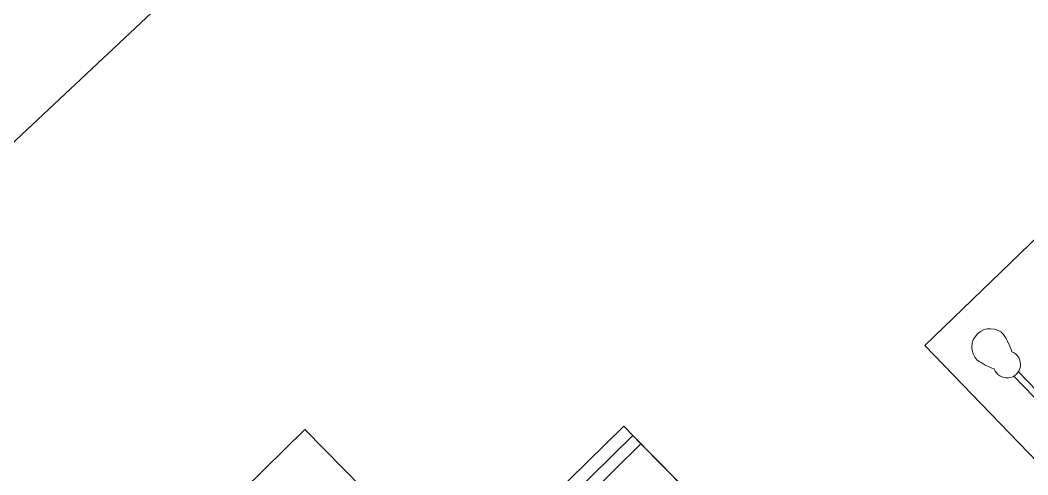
# Model space of a CAD drawing. Header units: metres. Extents: x 859577 to 860336, y 1645916 to 1646650.
# Drawn here: x 859939.68 to 859947.87, y 1646444.6 to 1646448.29 of the extents above; entities that cross this region are included whole.
import ezdxf

# ---------------------------------------------------------------- set-up
doc = ezdxf.new("R2010")
doc.units = ezdxf.units.M
doc.layers.add('A-ACCESORIOS', color=30, linetype='Continuous', lineweight=20)
doc.layers.add('PISO', color=31, linetype='Continuous', lineweight=15)

# ---------------------------------------------------------------- blocks, each defined once
blk = doc.blocks.new('VP')
at = {"color": 0, "linetype": 'Continuous', "lineweight": 0}
for p, q in [((-514.2079, -666.03), (-514.303, -666.03)), ((-514.303, -666.03), (-514.303, -667.3201)), ((-514.2079, -666.03), (-514.2079, -667.3201)), ((-513.6847, -666.03), (-514.2079, -666.03))]:
    blk.add_line(p, q, dxfattribs=at)
blk = doc.blocks.new('A$C7D6054D0')
for points in [[(0, 0.95), (0, 1.125, 0.414214), (-0.025, 1.15), (-0.025, 1.15, 0.414214), (-0.05, 1.125), (-0.05, 0.95)], [(-0.05, -0.95), (-0.05, -1.075, 0.414214), (-0.025, -1.1), (-0.025, -1.1, 0.414214), (0, -1.075), (0, -0.95)]]:
    blk.add_lwpolyline(points, format="xyb")
for points in [[(0.8198, 0.95), (-0.9199, 0.95)], [(-0.9199, 0.9), (0.8198, 0.9)], [(-0.05, 0.9), (-0.05, 0)], [(0, 0), (0, 0.9)], [(0.8198, 0), (-0.9199, 0)], [(-0.9199, -0.05), (0.8198, -0.05)], [(-0.05, -0.05), (-0.05, -0.9)], [(0, -0.9), (0, -0.05)], [(0.8198, -0.9), (-0.9199, -0.9)], [(-0.9199, -0.95), (0.8198, -0.95)]]:
    blk.add_lwpolyline(points)
for points in [[(1.2723, 0.925), (1.2723, 0.925)], [(1.2723, -0.025), (1.2723, -0.025)], [(1.2723, -0.925), (1.2723, -0.925)]]:
    blk.add_lwpolyline(points, close=True)
for centre, radius, start, end in [((-1.2223, 0.925), 0.15, 90, 270), ((-1.3381, 0.4777), 0.6084, 64.09895, 79.03116), ((1.2381, 0.4777), 0.6084, 100.96884, 115.90105), ((1.1223, 0.925), 0.15, 270, 90), ((-1.0268, 0.925), 0.1099, 245.53679, 114.46321), ((0.9268, 0.925), 0.1099, 65.53679, 294.46321), ((-1.3381, 1.3723), 0.6084, 280.96884, 295.90105), ((1.2381, 1.3723), 0.6084, 244.09895, 259.03116), ((-1.2223, -0.025), 0.15, 90, 270), ((-1.3381, -0.4723), 0.6084, 64.09895, 79.03116), ((-1.0268, -0.025), 0.1099, 245.53679, 114.46321), ((0.9268, -0.025), 0.1099, 65.53679, 294.46321), ((1.2381, -0.4723), 0.6084, 100.96884, 115.90105), ((1.1223, -0.025), 0.15, 270, 90), ((-1.3381, 0.4223), 0.6084, 280.96884, 295.90105), ((1.2381, 0.4223), 0.6084, 244.09895, 259.03116), ((-1.2223, -0.925), 0.15, 90, 270), ((-1.3381, -1.3723), 0.6084, 64.09895, 79.03116), ((-1.0268, -0.925), 0.1099, 245.53679, 114.46321), ((0.9268, -0.925), 0.1099, 65.53679, 294.46321), ((1.2381, -1.3723), 0.6084, 100.96884, 115.90105), ((1.1223, -0.925), 0.15, 270, 90), ((-1.3381, -0.4777), 0.6084, 280.96884, 295.90105), ((1.2381, -0.4777), 0.6084, 244.09895, 259.03116)]:
    blk.add_arc(centre, radius, start, end)
blk = doc.blocks.new('A$C767F590D')
at = {"rotation": 90}
blk.add_blockref('A$C7D6054D0', (1.15, 1.3723), dxfattribs=at)

msp = doc.modelspace()

# ---------------------------------------------------------------- linework, layer by layer
at = {"elevation": 970.53041, "flags": 128}
msp.add_lwpolyline([(859934.09358, 1646442.10294), (859951.90371, 1646458.82752), (859972.36878, 1646440.53708), (859958.92941, 1646420.44556)], close=True, dxfattribs=at)
at = {"layer": 'PISO', "elevation": -40.962}
msp.add_lwpolyline([(859948.88739, 1646447.43878), (859951.02811, 1646445.22197), (859949.17435, 1646443.43184), (859947.03363, 1646445.64865)], close=True, dxfattribs=at)
at = {"layer": 'PISO', "elevation": 970.53041}
for points in [[(859944.66105, 1646444.91829), (859944.58747, 1646444.99318), (859943.25624, 1646443.68516), (859941.99706, 1646444.96669), (859940.83504, 1646443.82495), (859941.77357, 1646442.86977), (859940.21359, 1646441.33699), (859941.48656, 1646440.04143), (859942.70525, 1646441.23886), (859943.63248, 1646440.29517), (859941.98507, 1646438.67648), (859941.72019, 1646438.94605), (859941.50884, 1646438.73839), (859942.37088, 1646437.86105), (859942.58223, 1646438.06872), (859942.36688, 1646438.28788), (859944.0143, 1646439.90657), (859944.49554, 1646439.4168), (859944.99299, 1646439.90558), (859946.84876, 1646438.01687), (859946.51653, 1646437.69043)], [(859946.70024, 1646437.50346), (859947.713, 1646438.49856), (859947.52929, 1646438.68553), (859947.15565, 1646438.31841), (859945.29988, 1646440.20712), (859945.76201, 1646440.66119), (859944.68152, 1646441.76086), (859945.6652, 1646442.72738), (859944.78274, 1646443.6255), (859945.36712, 1646444.19969), (859944.66105, 1646444.91829)]]:
    msp.add_lwpolyline(points, dxfattribs=at)

# ---------------------------------------------------------------- block references
at = {"layer": 'A-ACCESORIOS'}
for name, p, rotation in [('A$C767F590D', (859948.95344, 1646447.18543, -40.962), 223.9995866702005), ('VP', (860780.19391, 1646544.86009, 970.53041), 314.496026341985)]:
    msp.add_blockref(name, p, dxfattribs=dict(at, rotation=rotation))

doc.saveas('drawing.dxf')
